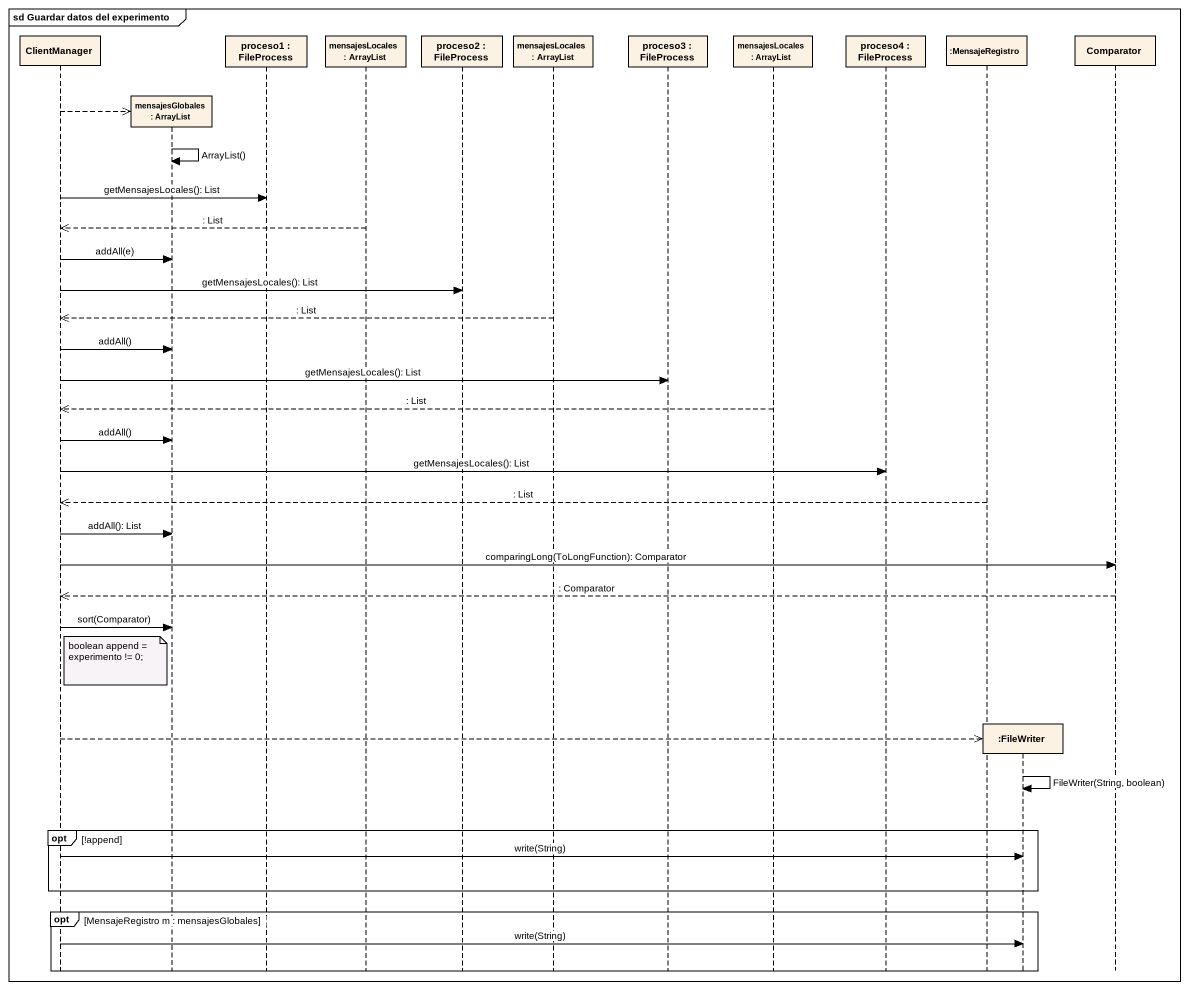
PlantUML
@startuml
mainframe sd Guardar datos del experimento
hide footbox
participant ClientManager
participant "mensajesGlobales : ArrayList" as mensajesGlobales
participant "proceso1 : FileProcess" as proceso1
participant "mensajesLocales : ArrayList" as mensajesLocales
participant "proceso2 : FileProcess" as proceso2
participant "mensajesLocales : ArrayList" as mensajesLocales_2
participant "proceso3 : FileProcess" as proceso3
participant "mensajesLocales : ArrayList" as mensajesLocales_3
participant "proceso4 : FileProcess" as proceso4
participant ":MensajeRegistro" as MensajeRegistro
participant ":FileWriter" as FileWriter
participant Comparator

ClientManager -->> mensajesGlobales **
mensajesGlobales -> mensajesGlobales : ArrayList()
ClientManager -> proceso1 : getMensajesLocales(): List
mensajesLocales -->> ClientManager : : List
ClientManager -> mensajesGlobales : addAll(e)
ClientManager -> proceso2 : getMensajesLocales(): List
mensajesLocales_2 -->> ClientManager : : List
ClientManager -> mensajesGlobales : addAll()
ClientManager -> proceso3 : getMensajesLocales(): List
mensajesLocales_3 -->> ClientManager : : List
ClientManager -> mensajesGlobales : addAll()
ClientManager -> proceso4 : getMensajesLocales(): List
MensajeRegistro -->> ClientManager : : List
ClientManager -> mensajesGlobales : addAll(): List
ClientManager -> Comparator : comparingLong(ToLongFunction): Comparator
Comparator -->> ClientManager : : Comparator
ClientManager -> mensajesGlobales : sort(Comparator)
note right of ClientManager : boolean append = experimento != 0;
ClientManager -->> FileWriter **
FileWriter -> FileWriter : FileWriter(String, boolean)
opt !append
  ClientManager -> FileWriter : write(String)
end
opt MensajeRegistro m : mensajesGlobales
  ClientManager -> FileWriter : write(String)
end
@enduml
